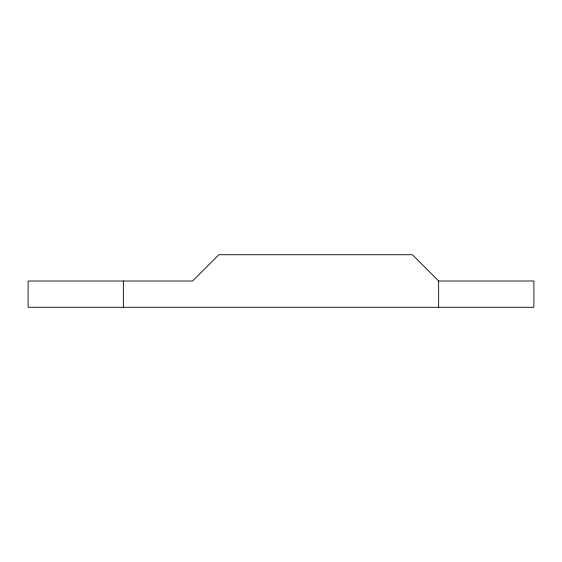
<?xml version="1.0" encoding="UTF-8"?>
<svg xmlns="http://www.w3.org/2000/svg" width="562" height="562" viewBox="0 0 562 562"><rect width="100%" height="100%" fill="white"/><g stroke="black" fill="none" stroke-linecap="round" stroke-linejoin="round"><path stroke-width="0.84" d="M438.17 281L533.9 281L533.9 307.274L28.1 307.274L28.1 281L192.597 281L218.871 254.727L412.368 254.727L438.641 281L438.641 307.274M123.359 281L123.359 307.274"/></g></svg>
